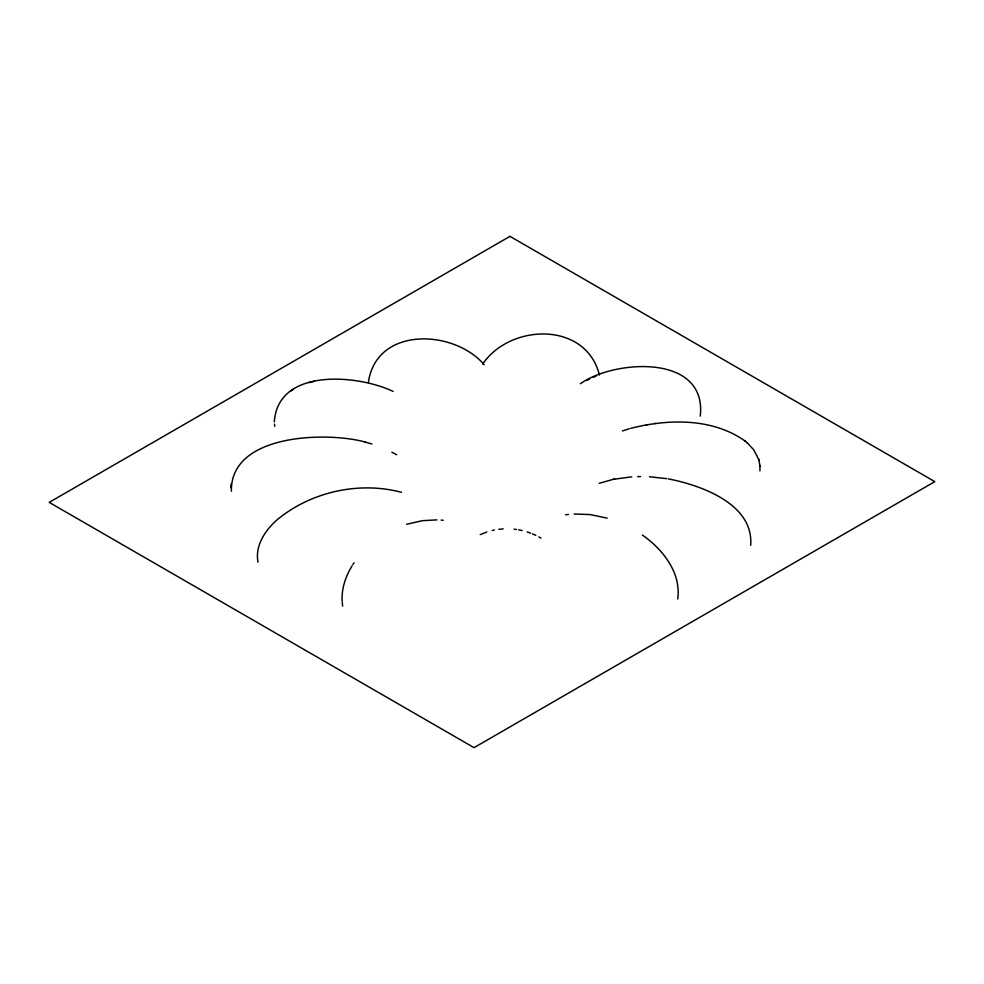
<?xml version="1.0" encoding="UTF-8"?>
<svg xmlns="http://www.w3.org/2000/svg" width="984" height="984" viewBox="0 0 984 984"><rect width="100%" height="100%" fill="white"/><g stroke="black" fill="none" stroke-linecap="round" stroke-linejoin="round"><path stroke-width="1.48" d="M231.375 491.225C230.244 433.427 327.045 431.607 365.052 441.976M230.994 487.707L231.019 484.3M759.919 470.906L759.943 465.518M677.718 598.973C681.408 572.811 662.687 549.097 642.318 535.013M750.669 545.308C753.965 503.796 700.522 485.112 668.197 478.864M368.36 382.481C376.331 325.999 453.919 329.271 484.128 364.633M700.264 416.121C707.213 353.145 613.807 359.75 580.425 383.723M352.1 565.825C345.556 576.378 341.387 588.813 342.174 601.335M352.862 564.545L354.055 562.787M393.145 391.447C359 374.904 278.103 366.921 274.315 421.779M482.713 364.043C510.204 323.428 585.923 321.042 599.416 375.015M293.503 389.233L290.354 391.275M586.661 380.377L589.453 379.086M593.389 377.303L596.144 376.023M480.241 534.595L486.822 532.012M599.207 483.316L613.216 479.343L631.74 476.846M622.405 430.955L629.366 428.716M406.626 524.3L422.345 520.696L437.007 519.859M630.781 428.347C668.124 418.815 712.441 417.794 745.109 441.066M309.025 382.641L311.055 382.124M312.162 381.841L314.339 381.3M492.246 530.487L494.46 529.995M613.216 479.343L614.582 479.122M646.328 424.781L647.288 424.645M654.692 423.526L655.651 423.391M565.628 514.792L568.444 514.435M498.876 529.306L503.205 528.912M574.102 513.992L590.08 514.571L607.153 518.113M637.632 476.65L640.584 476.539M649.44 476.76L666.623 478.63M441.152 520.093L443.243 520.315M514.103 529.183L516.317 529.49M518.63 529.835L522.135 530.548M401.521 492.332C359.344 481.078 311.584 491.692 277.796 519.208C265.68 529.552 254.745 545.443 258.005 562.172M364.757 441.902L371.903 443.981M527.19 531.95L530.61 533.144M532.455 533.869L535.813 535.345M391.903 452.173L396.626 454.743M538.851 536.907L540.979 538.088M747.028 442.665L753.683 449.725L758.701 459.417M744.568 440.635L747.508 443.058M758.898 460.057L760.005 466.121M758.529 458.851L759.021 460.438M274.45 424.067L274.807 426.392M342.284 602.528L342.604 606.095M509.97 236.357L49.2 502.369L474.03 747.643L934.8 481.631L509.97 236.357"/></g></svg>
